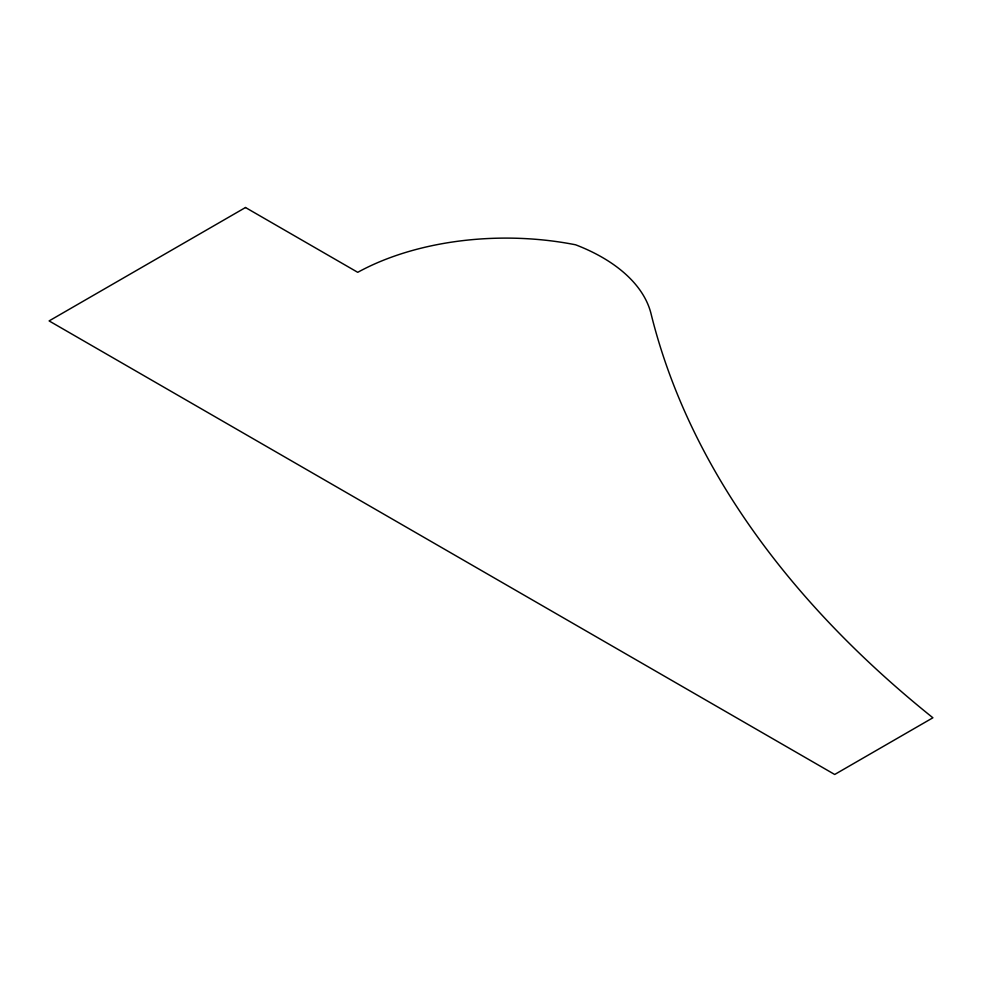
<?xml version="1.0" encoding="UTF-8"?>
<svg xmlns="http://www.w3.org/2000/svg" width="982" height="982" viewBox="0 0 982 982"><rect width="100%" height="100%" fill="white"/><g stroke="black" fill="none" stroke-linecap="round" stroke-linejoin="round"><path stroke-width="1.47" d="M245.5 207.521L49.1 320.918L834.7 774.479L932.9 717.781A1579.117 911.701 0 0 1 650.956 313.405A172.439 99.55 0 0 0 575.587 244.788A215.046 124.162 0 0 0 357.73 272.321L245.5 207.521"/></g></svg>
